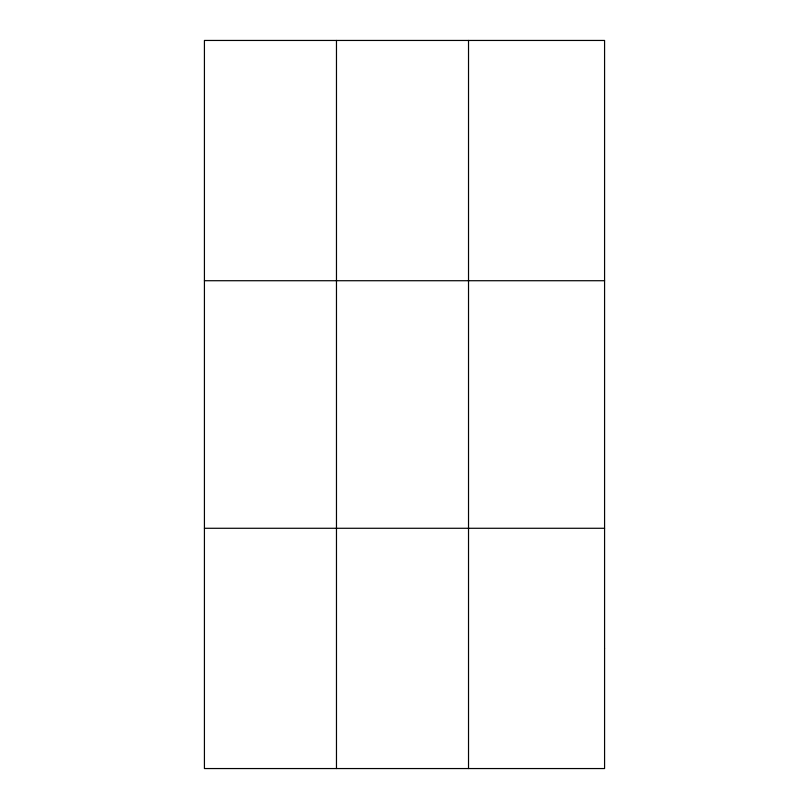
<?xml version="1.0" encoding="UTF-8"?>
<svg xmlns="http://www.w3.org/2000/svg" width="809" height="809" viewBox="0 0 809 809"><rect width="100%" height="100%" fill="white"/><g stroke="black" fill="none" stroke-linecap="round" stroke-linejoin="round"><path stroke-width="1.21" d="M336.473 40.45L336.473 768.55M468.522 40.45L468.522 768.55M204.424 280.723L604.576 280.723M204.424 528.277L604.576 528.277M604.576 648.413L604.576 768.55L204.424 768.55L204.424 40.45L604.576 40.45L604.576 648.413"/></g></svg>
